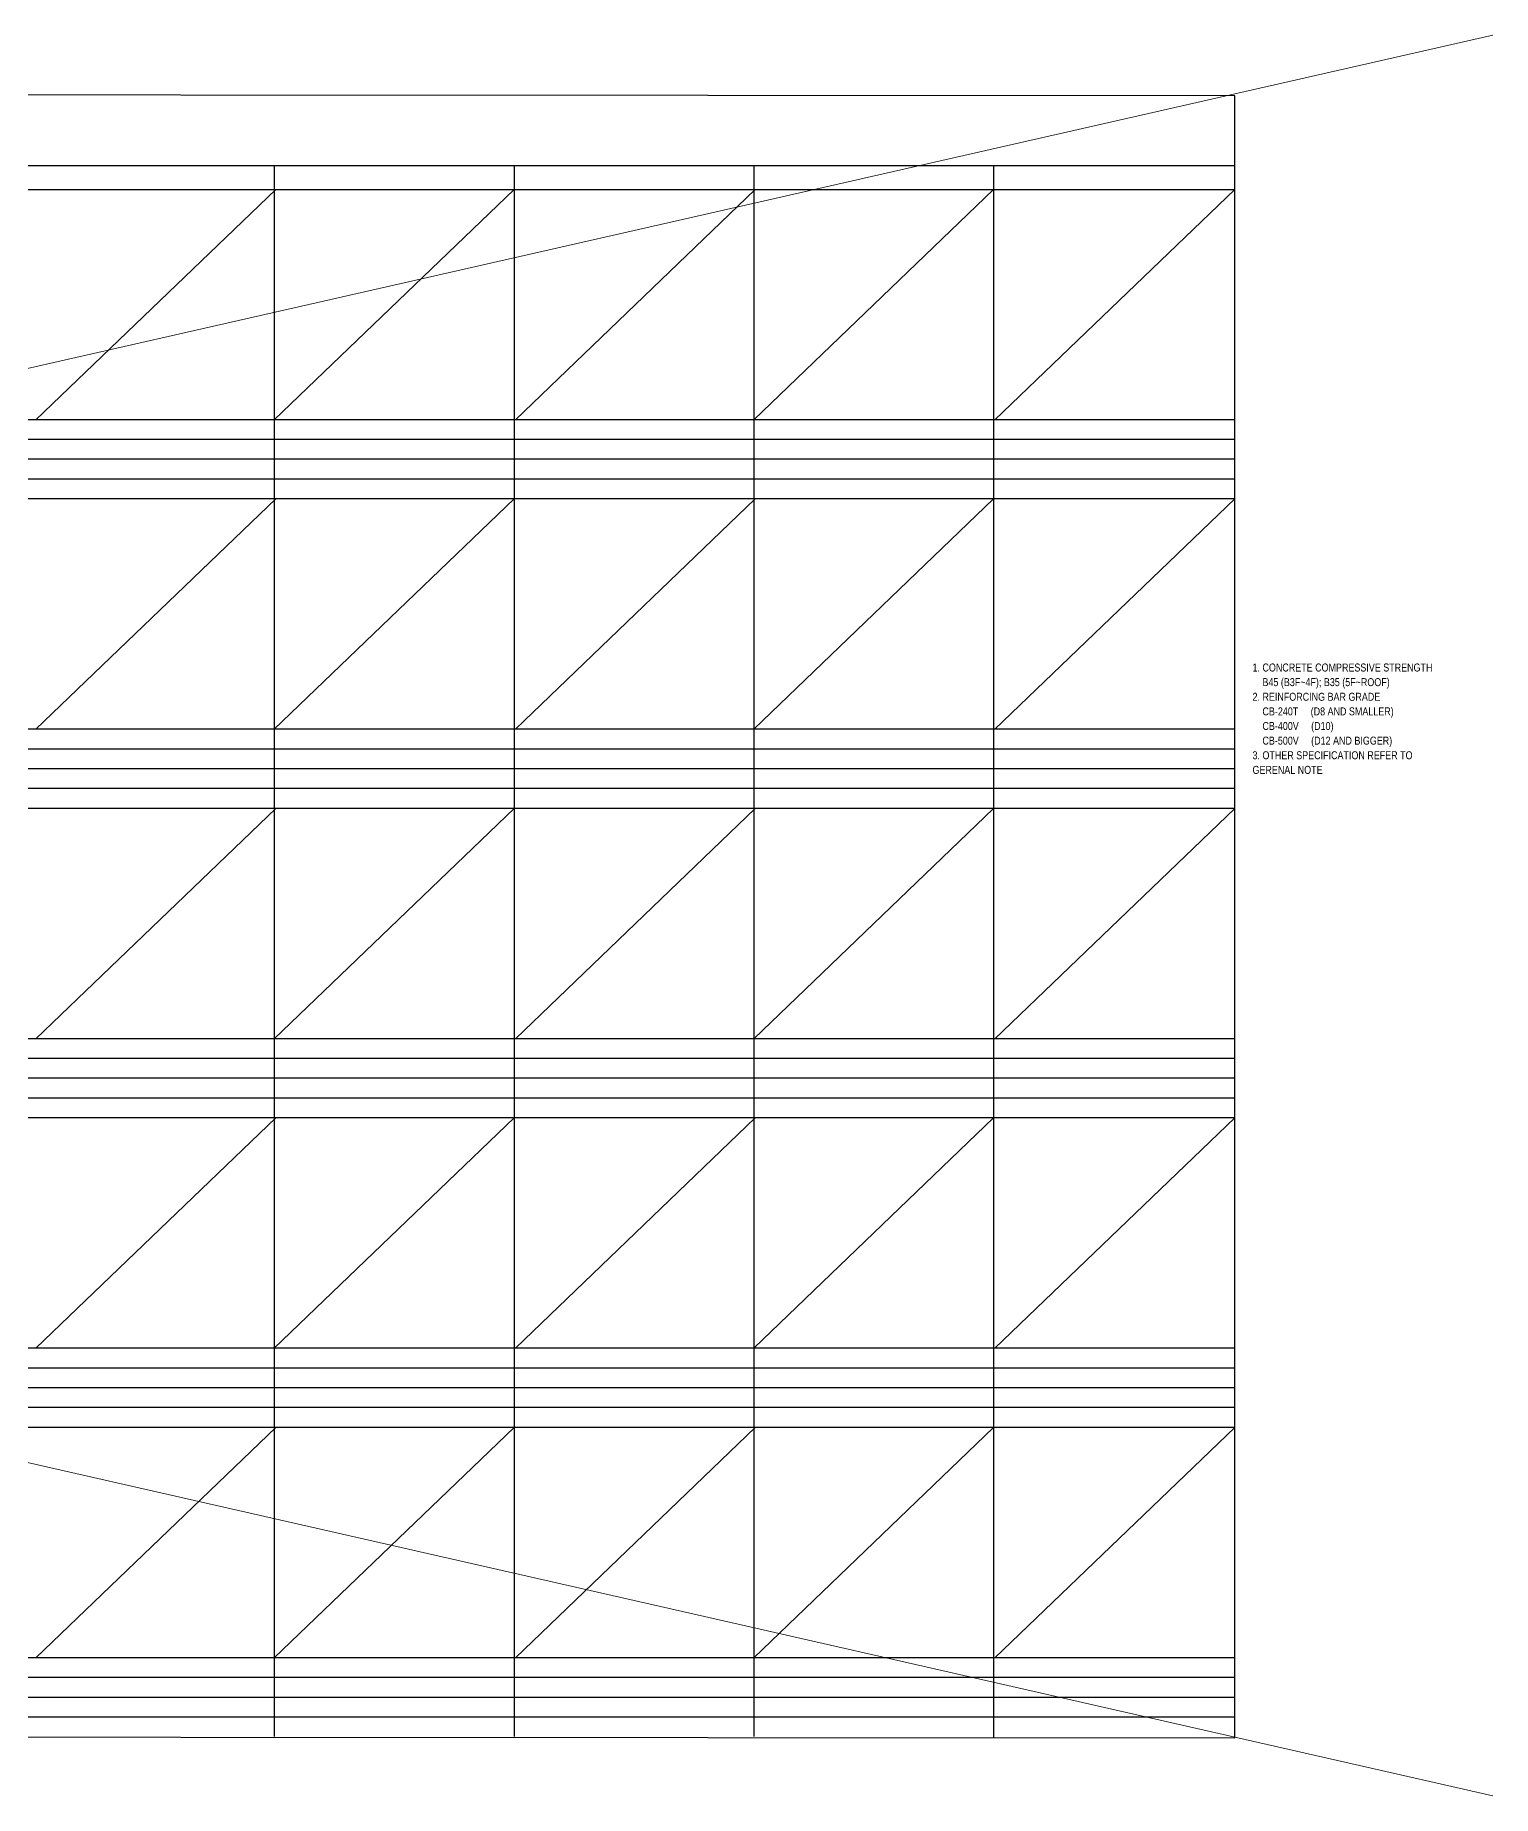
# Model space of a CAD drawing. Header units: millimetres. Extents: x 49323 to 380960, y -6102 to 181761.
# Drawn here: x 366211 to 380960, y 85705 to 103525 of the extents above; entities that cross this region are included whole.
import ezdxf

# ---------------------------------------------------------------- set-up
doc = ezdxf.new("R2010")
doc.units = ezdxf.units.MM
doc.layers.get('Defpoints').update_dxf_attribs({"color": 151, "lineweight": 9})
doc.layers.add('A-ANNO-LEAD', color=4, linetype='Continuous')
doc.layers.add('TIT1', color=3, linetype='Continuous')
doc.layers.add('NDC_S_DIM', color=1, linetype='Continuous', lineweight=15)
doc.styles.add('ARIAL', font='arial.ttf', dxfattribs={"width": 0.8})

# ---------------------------------------------------------------- blocks, each defined once
blk = doc.blocks.new('GN')
at = {"layer": 'TIT1', "insert": (0, 0), "char_height": 81, "width": 1996.3, "attachment_point": 1, "line_spacing_factor": 1.096296, "style": 'ARIAL'}
blk.add_mtext('\\A1;1. CONCRETE COMPRESSIVE STRENGTH\\P    B45 (B3F~4F); B35 (5F~ROOF)\\P2. REINFORCING BAR GRADE\\P    CB-240T     (D8 AND SMALLER)\\P    CB-400V     (D10)\\P    CB-500V     (D12 AND BIGGER)\\P3. OTHER SPECIFICATION REFER TO GERENAL NOTE ', dxfattribs=at)

msp = doc.modelspace()

# ---------------------------------------------------------------- linework, layer by layer
at = {"layer": 'A-ANNO-LEAD'}
msp.add_lwpolyline([(357013.7, 86304.5), (378348.7, 86291.4), (378348.7, 102911.4), (357013.7, 102924.5)], close=True, dxfattribs=at)
at = {"layer": 'Defpoints', "ltscale": 40}
for p, q in [((302635, 85704.5), (380959.6, 103524.5)), ((302635, 103524.5), (380959.6, 85704.5))]:
    msp.add_line(p, q, dxfattribs=at)
at = {"layer": 'TIT1', "color": 2}
msp.add_line((357013.7, 102204.5), (378348.7, 102204.5), dxfattribs=at)
at = {"layer": 'TIT1'}
for p, q in [((368629.9, 102204.5), (368629.9, 86304.5)), ((371056, 102204.5), (371056, 86304.5)), ((373482.1, 102204.5), (373482.1, 86304.5)), ((375908.2, 102204.5), (375908.2, 86292.9)), ((357013.7, 101964.5), (378348.7, 101964.5)), ((378348.7, 98831.8), (357013.7, 98831.8)), ((378348.7, 95699.1), (357013.7, 95699.1)), ((378348.7, 92566.4), (357013.7, 92566.4)), ((378348.7, 89433.7), (357013.7, 89433.7))]:
    msp.add_line(p, q, dxfattribs=at)
at = {"layer": 'TIT1', "color": 8}
for p, q in [((378348.7, 99631.8), (357641.6, 99631.8)), ((378348.7, 99431.8), (357641.6, 99431.8)), ((378348.7, 99231.8), (357641.6, 99231.8)), ((378348.7, 99031.8), (357641.6, 99031.8)), ((378348.7, 96499.1), (357641.6, 96499.1)), ((378348.7, 96299.1), (357641.6, 96299.1)), ((378348.7, 96099.1), (357641.6, 96099.1)), ((378348.7, 95899.1), (358070.8, 95899.1)), ((378348.7, 93366.4), (357641.6, 93366.4)), ((378348.7, 93166.4), (357641.6, 93166.4)), ((378348.7, 92966.4), (357641.6, 92966.4)), ((378348.7, 92766.4), (358070.8, 92766.4)), ((378348.7, 90233.7), (357641.6, 90233.7)), ((378348.7, 90033.7), (357641.6, 90033.7)), ((378348.7, 89833.7), (357641.6, 89833.7)), ((378348.7, 89633.7), (358070.8, 89633.7)), ((378348.7, 87101), (357641.6, 87101)), ((378348.7, 86901), (357641.6, 86901)), ((378348.7, 86701), (357641.6, 86701)), ((378348.7, 86501), (358070.8, 86501))]:
    msp.add_line(p, q, dxfattribs=at)
for points in [[(368644.3, 101964.5), (366218.2, 99631.8)], [(371056, 101964.5), (368629.9, 99631.8)], [(373496.5, 101964.5), (371070.4, 99631.8)], [(375908.2, 101964.5), (373482.1, 99631.8)], [(378348.7, 101964.5), (375922.6, 99631.8)], [(368644.3, 98831.8), (366218.2, 96499.1)], [(371056, 98831.8), (368629.9, 96499.1)], [(373496.5, 98831.8), (371070.4, 96499.1)], [(375908.2, 98831.8), (373482.1, 96499.1)], [(378348.7, 98831.8), (375922.6, 96499.1)], [(368644.3, 95699.1), (366218.2, 93366.4)], [(371056, 95699.1), (368629.9, 93366.4)], [(373496.5, 95699.1), (371070.4, 93366.4)], [(375908.2, 95699.1), (373482.1, 93366.4)], [(378348.7, 95699.1), (375922.6, 93366.4)], [(368644.3, 92566.4), (366218.2, 90233.7)], [(371056, 92566.4), (368629.9, 90233.7)], [(373496.5, 92566.4), (371070.4, 90233.7)], [(375908.2, 92566.4), (373482.1, 90233.7)], [(378348.7, 92566.4), (375922.6, 90233.7)], [(368644.3, 89433.7), (366218.2, 87101)], [(371056, 89433.7), (368629.9, 87101)], [(373496.5, 89433.7), (371070.4, 87101)], [(375908.2, 89433.7), (373482.1, 87101)], [(378348.7, 89433.7), (375922.6, 87101)]]:
    msp.add_lwpolyline(points, dxfattribs=at)

# ---------------------------------------------------------------- block references
at = {"layer": 'NDC_S_DIM'}
msp.add_blockref('GN', (378528.4, 97165.1), dxfattribs=at)

doc.saveas('drawing.dxf')
